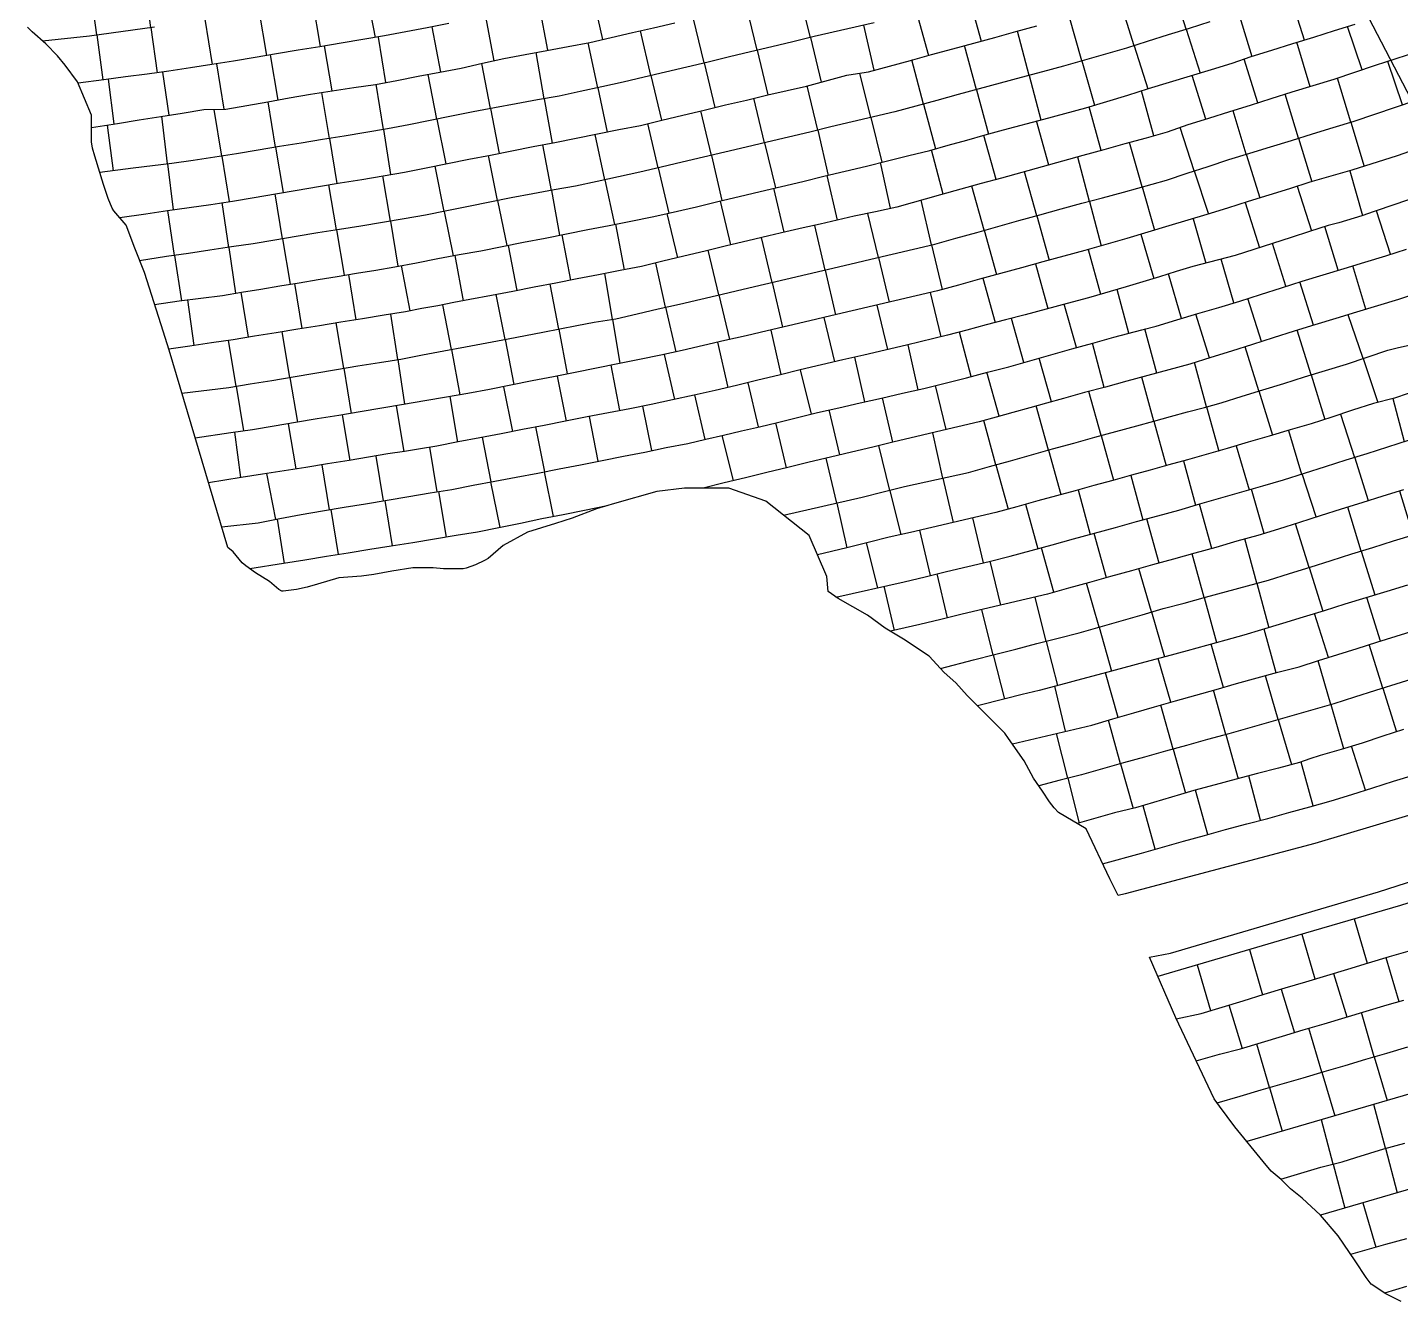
# Model space of a CAD drawing. Extents: x 720124 to 720679, y 1579628 to 1580856.
# Drawn here: x 720251.9 to 720377.6, y 1579973.5 to 1580090.2 of the extents above; entities that cross this region are included whole.
import ezdxf

# ---------------------------------------------------------------- set-up
doc = ezdxf.new("R2010")
doc.units = 0
doc.layers.add('10016_0502_PANTES', color=7, linetype='Continuous')
doc.layers.add('AGROCAD PLL', color=7, linetype='Continuous')
doc.layers.add('GT01-0010016-0502', color=30, linetype='Continuous', lineweight=25)

msp = doc.modelspace()

# ---------------------------------------------------------------- linework, layer by layer
at = {"layer": '10016_0502_PANTES'}
for points in [[(720372.71, 1580094.88), (720384.84, 1580071.56)], [(720389.26, 1580021.28), (720369.75, 1580015.45), (720352.38, 1580010.84), (720351.76, 1580010.68), (720350.98, 1580012.21), (720348.81, 1580016.79), (720346.3, 1580018.3), (720345.89, 1580018.7), (720345.45, 1580019.25), (720344.82, 1580020.24), (720344, 1580021.42), (720343.14, 1580023.03), (720341.71, 1580025.06), (720341.36, 1580025.56), (720338.88, 1580028.04), (720337.93, 1580028.99), (720336.88, 1580030.16), (720335.81, 1580031.12), (720334.45, 1580032.61), (720332.11, 1580034.17), (720330.43, 1580035.16), (720328.79, 1580036.37), (720326.11, 1580037.87), (720325.2, 1580038.52), (720325.08, 1580039.89), (720323.47, 1580043.65), (720319.49, 1580046.79), (720316.1, 1580048), (720314, 1580048), (720312.04, 1580048), (720309.53, 1580047.69), (720305.64, 1580046.59), (720304, 1580046.09), (720301.77, 1580045.24), (720300.24, 1580044.76), (720297.67, 1580043.95), (720295.46, 1580042.74), (720294.06, 1580041.56), (720293.74, 1580041.38), (720292.91, 1580040.97), (720292.05, 1580040.66), (720291.78, 1580040.59), (720289.99, 1580040.59), (720289.04, 1580040.7), (720287.19, 1580040.7), (720285.26, 1580040.4), (720283.6, 1580040.09), (720282.47, 1580039.93), (720280.41, 1580039.79), (720278.46, 1580039.19), (720277.5, 1580038.93), (720276.54, 1580038.71), (720275.31, 1580038.55), (720275.2, 1580038.55), (720274.92, 1580038.7), (720274.07, 1580039.45), (720272.76, 1580040.23), (720271.89, 1580040.87), (720271.54, 1580041.14), (720270.72, 1580042.15), (720270.25, 1580042.56), (720264.86, 1580060.62), (720264.13, 1580062.94), (720262.61, 1580067.73), (720261.72, 1580069.96), (720260.94, 1580072.09), (720259.81, 1580073.38), (720259.66, 1580073.63), (720259.29, 1580074.51), (720258.86, 1580075.79), (720258.06, 1580078.39), (720257.86, 1580079.13), (720257.77, 1580079.71), (720257.77, 1580080.21), (720257.77, 1580082.15), (720256.49, 1580085.22), (720255.35, 1580086.74), (720254.66, 1580087.6), (720253.57, 1580088.69), (720252.34, 1580089.79), (720252.01, 1580090.08), (720251.9, 1580090.22)], [(720377.65, 1579973.49), (720376.25, 1579974.19), (720374.91, 1579975.09), (720374.45, 1579975.71), (720373.44, 1579977.22), (720371.88, 1579979.51), (720370.27, 1579981.41), (720368.59, 1579982.95), (720367.53, 1579983.82), (720366.68, 1579984.67), (720365.75, 1579985.43), (720365.01, 1579986.33), (720362.42, 1579989.5), (720361.04, 1579991.38), (720360.53, 1579992.07), (720357.02, 1579999.48), (720354.63, 1580005.03), (720356.55, 1580005.41), (720375.59, 1580011.01), (720392.76, 1580016.54)]]:
    msp.add_lwpolyline(points, dxfattribs=at)
at = {"layer": 'AGROCAD PLL', "color": 3, "true_color": 0x00ff00}
for points in [[(720263.2, 1580090.18), (720262.62, 1580094.38)], [(720357.98, 1580090.02), (720356.72, 1580094.03)], [(720357.98, 1580090.02), (720356.72, 1580094.03)], [(720282.94, 1580093.39), (720283.74, 1580089.27)], [(720282.94, 1580093.39), (720283.74, 1580089.27)], [(720303.62, 1580093.18), (720304.54, 1580089.08)], [(720323.57, 1580089.27), (720322.59, 1580093.31)], [(720323.57, 1580089.27), (720322.59, 1580093.31)], [(720338.09, 1580093.02), (720339.22, 1580088.94)], [(720367.53, 1580093.01), (720368.78, 1580089.04)], [(720273.07, 1580091.77), (720273.78, 1580087.62)], [(720273.07, 1580091.77), (720273.78, 1580087.62)], [(720278, 1580092.58), (720278.68, 1580088.43)], [(720278, 1580092.58), (720278.68, 1580088.43)], [(720318.71, 1580088.09), (720317.73, 1580092.13)], [(720318.71, 1580088.09), (720317.73, 1580092.13)], [(720333.27, 1580091.68), (720334.4, 1580087.63)], [(720362.76, 1580091.51), (720363.98, 1580087.54)], [(720268.14, 1580090.93), (720268.82, 1580086.78)], [(720268.14, 1580090.93), (720268.82, 1580086.78)], [(720288.91, 1580090.24), (720289.72, 1580086.09)], [(720313.84, 1580086.93), (720312.86, 1580090.99)], [(720313.84, 1580086.93), (720312.86, 1580090.99)], [(720328.44, 1580090.39), (720329.39, 1580086.26)], [(720348.41, 1580087.12), (720347.25, 1580091.21)], [(720348.41, 1580087.12), (720347.25, 1580091.21)], [(720374.09, 1580086.29), (720372.75, 1580090.28)], [(720258.24, 1580089.5), (720258.81, 1580085.39)], [(720258.24, 1580089.5), (720258.81, 1580085.39)], [(720263.2, 1580090.18), (720263.77, 1580086.03)], [(720263.2, 1580090.18), (720263.77, 1580086.03)], [(720284, 1580089.31), (720284.69, 1580085.15)], [(720308.98, 1580085.78), (720308.01, 1580089.88)], [(720308.98, 1580085.78), (720308.01, 1580089.88)], [(720323.57, 1580089.27), (720324.56, 1580085.18)], [(720343.59, 1580085.79), (720342.52, 1580089.84)], [(720343.59, 1580085.79), (720342.52, 1580089.84)], [(720357.98, 1580090.02), (720359.25, 1580086.01)], [(720279.07, 1580088.49), (720279.75, 1580084.38)], [(720304.11, 1580084.67), (720303.23, 1580088.78)], [(720304.11, 1580084.67), (720303.23, 1580088.78)], [(720318.71, 1580088.09), (720319.69, 1580084.02)], [(720318.71, 1580088.09), (720319.69, 1580084.02)], [(720338.77, 1580084.48), (720337.67, 1580088.52)], [(720338.77, 1580084.48), (720337.67, 1580088.52)], [(720353.22, 1580088.51), (720354.47, 1580084.56)], [(720369.33, 1580084.76), (720368.12, 1580088.83)], [(720269.2, 1580086.85), (720269.89, 1580082.7)], [(720274.13, 1580087.67), (720274.82, 1580083.54)], [(720294.29, 1580082.76), (720293.49, 1580086.88)], [(720294.29, 1580082.76), (720293.49, 1580086.88)], [(720313.84, 1580086.93), (720314.83, 1580082.85)], [(720333.94, 1580083.17), (720332.87, 1580087.21)], [(720333.94, 1580083.17), (720332.87, 1580087.21)], [(720348.41, 1580087.12), (720349.57, 1580083.06)], [(720364.55, 1580083.28), (720363.28, 1580087.29)], [(720377.78, 1580083.1), (720376.45, 1580087.07)], [(720289.38, 1580081.79), (720288.59, 1580085.88)], [(720289.38, 1580081.79), (720288.59, 1580085.88)], [(720308.98, 1580085.78), (720309.95, 1580081.68)], [(720308.98, 1580085.78), (720309.95, 1580081.68)], [(720329.1, 1580081.94), (720328.11, 1580086)], [(720329.1, 1580081.94), (720328.11, 1580086)], [(720343.59, 1580085.79), (720344.67, 1580081.73)], [(720359.78, 1580081.78), (720358.51, 1580085.78)], [(720373.05, 1580081.5), (720371.83, 1580085.53)], [(720284.48, 1580080.83), (720283.81, 1580084.98)], [(720284.48, 1580080.83), (720283.81, 1580084.98)], [(720324.24, 1580080.78), (720323.28, 1580084.83)], [(720324.24, 1580080.78), (720323.28, 1580084.83)], [(720338.77, 1580084.48), (720339.88, 1580080.42)], [(720368.26, 1580080.04), (720367.04, 1580084.07)], [(720274.61, 1580079.21), (720273.92, 1580083.37)], [(720274.61, 1580079.21), (720273.92, 1580083.37)], [(720294.29, 1580082.76), (720295.09, 1580078.65)], [(720319.37, 1580079.63), (720318.39, 1580083.7)], [(720319.37, 1580079.63), (720318.39, 1580083.7)], [(720333.94, 1580083.17), (720335.03, 1580079.08)], [(720289.38, 1580081.79), (720290.19, 1580077.68)], [(720314.51, 1580078.47), (720313.55, 1580082.54)], [(720314.51, 1580078.47), (720313.55, 1580082.54)], [(720329.1, 1580081.94), (720330.1, 1580077.84)], [(720345.39, 1580077.58), (720344.27, 1580081.62)], [(720363.48, 1580078.59), (720362.27, 1580082.56)], [(720373.05, 1580081.5), (720374.27, 1580077.46)], [(720373.05, 1580081.5), (720374.27, 1580077.46)], [(720259.77, 1580077.06), (720259.23, 1580081.25)], [(720259.77, 1580077.06), (720259.23, 1580081.25)], [(720284.48, 1580080.83), (720285.14, 1580076.72)], [(720304.76, 1580076.24), (720303.88, 1580080.39)], [(720304.76, 1580076.24), (720303.88, 1580080.39)], [(720309.64, 1580077.32), (720308.68, 1580081.38)], [(720309.64, 1580077.32), (720308.68, 1580081.38)], [(720324.24, 1580080.78), (720325.21, 1580076.64)], [(720340.57, 1580076.25), (720339.45, 1580080.3)], [(720358.72, 1580077.05), (720357.42, 1580081.01)], [(720274.61, 1580079.21), (720275.3, 1580075.06)], [(720279.55, 1580080.02), (720280.23, 1580075.9)], [(720335.74, 1580074.93), (720334.65, 1580078.97)], [(720353.94, 1580075.58), (720352.79, 1580079.64)], [(720368.26, 1580080.04), (720369.47, 1580076.06)], [(720368.26, 1580080.04), (720369.47, 1580076.06)], [(720264.73, 1580077.68), (720265.24, 1580073.48)], [(720269.68, 1580078.4), (720270.35, 1580074.23)], [(720294.94, 1580074.33), (720294.11, 1580078.46)], [(720294.94, 1580074.33), (720294.11, 1580078.46)], [(720349.12, 1580074.26), (720348.05, 1580078.32)], [(720363.48, 1580078.59), (720364.71, 1580074.57)], [(720363.48, 1580078.59), (720364.71, 1580074.57)], [(720285.12, 1580072.45), (720284.43, 1580076.61)], [(720285.12, 1580072.45), (720284.43, 1580076.61)], [(720290.05, 1580073.32), (720289.21, 1580077.49)], [(720290.05, 1580073.32), (720289.21, 1580077.49)], [(720326.04, 1580072.53), (720325.11, 1580076.62)], [(720344.3, 1580072.94), (720343.18, 1580076.97)], [(720358.72, 1580077.05), (720360.03, 1580073.09)], [(720358.72, 1580077.05), (720360.03, 1580073.09)], [(720280.19, 1580071.64), (720279.5, 1580075.77)], [(720280.19, 1580071.64), (720279.5, 1580075.77)], [(720299.86, 1580075.25), (720300.61, 1580071.15)], [(720304.76, 1580076.24), (720305.63, 1580072.15)], [(720339.48, 1580071.61), (720338.36, 1580075.64)], [(720275.26, 1580070.82), (720274.58, 1580074.94)], [(720275.26, 1580070.82), (720274.58, 1580074.94)], [(720294.94, 1580074.33), (720295.77, 1580070.2)], [(720334.66, 1580070.28), (720333.7, 1580074.36)], [(720349.12, 1580074.26), (720350.2, 1580070.18)], [(720349.12, 1580074.26), (720350.2, 1580070.18)], [(720311.44, 1580069.1), (720310.46, 1580073.14)], [(720329.8, 1580069.12), (720328.84, 1580073.16)], [(720344.3, 1580072.94), (720345.43, 1580068.87)], [(720344.3, 1580072.94), (720345.43, 1580068.87)], [(720358.61, 1580072.67), (720359.79, 1580068.61)], [(720376.68, 1580069.41), (720375.41, 1580073.4)], [(720280.19, 1580071.64), (720280.88, 1580067.49)], [(720285.12, 1580072.45), (720285.81, 1580068.32)], [(720324.93, 1580067.97), (720323.99, 1580072.06)], [(720339.48, 1580071.61), (720340.61, 1580067.55)], [(720339.48, 1580071.61), (720340.61, 1580067.55)], [(720371.89, 1580067.95), (720370.68, 1580071.95)], [(720275.26, 1580070.82), (720275.94, 1580066.67)], [(720296.74, 1580066.09), (720295.94, 1580070.23)], [(720301.65, 1580067.05), (720300.85, 1580071.2)], [(720320.06, 1580066.83), (720319.09, 1580070.95)], [(720334.66, 1580070.28), (720335.63, 1580066.18)], [(720334.66, 1580070.28), (720335.63, 1580066.18)], [(720353.81, 1580071.25), (720355.02, 1580067.19)], [(720265.37, 1580069.31), (720265.99, 1580065.16)], [(720270.32, 1580070.04), (720270.94, 1580065.85)], [(720291.83, 1580065.15), (720291.04, 1580069.31)], [(720315.19, 1580065.69), (720314.23, 1580069.78)], [(720329.8, 1580069.12), (720330.77, 1580065.01)], [(720329.8, 1580069.12), (720330.77, 1580065.01)], [(720362.35, 1580064.96), (720361.17, 1580068.96)], [(720286.92, 1580064.22), (720286.14, 1580068.38)], [(720310.32, 1580064.56), (720309.41, 1580068.61)], [(720324.93, 1580067.97), (720325.88, 1580063.87)], [(720324.93, 1580067.97), (720325.88, 1580063.87)], [(720357.56, 1580063.53), (720356.35, 1580067.61)], [(720374.43, 1580064.37), (720373.24, 1580068.36)], [(720277.05, 1580062.61), (720276.37, 1580066.74)], [(720281.99, 1580063.41), (720281.32, 1580067.57)], [(720300.53, 1580062.56), (720299.74, 1580066.68)], [(720320.06, 1580066.83), (720321.03, 1580062.73)], [(720320.06, 1580066.83), (720321.03, 1580062.73)], [(720339.37, 1580067.21), (720340.48, 1580063.15)], [(720267.17, 1580061.07), (720266.57, 1580065.24)], [(720272.12, 1580061.81), (720271.46, 1580065.93)], [(720295.62, 1580061.62), (720294.82, 1580065.73)], [(720315.19, 1580065.69), (720316.16, 1580061.6)], [(720315.19, 1580065.69), (720316.16, 1580061.6)], [(720334.54, 1580065.9), (720335.5, 1580061.85)], [(720285.79, 1580059.76), (720285.15, 1580063.93)], [(720290.71, 1580060.69), (720289.93, 1580064.79)], [(720310.32, 1580064.56), (720311.24, 1580060.47)], [(720310.32, 1580064.56), (720311.24, 1580060.47)], [(720329.67, 1580064.76), (720330.62, 1580060.68)], [(720360.11, 1580059.92), (720358.85, 1580063.92)], [(720374.17, 1580059.87), (720372.82, 1580063.88)], [(720280.86, 1580058.97), (720280.17, 1580063.12)], [(720300.53, 1580062.56), (720301.32, 1580058.45)], [(720300.53, 1580062.56), (720301.32, 1580058.45)], [(720324.81, 1580063.62), (720325.77, 1580059.55)], [(720343.11, 1580059.5), (720341.99, 1580063.54)], [(720355.3, 1580058.53), (720354.2, 1580062.58)], [(720275.92, 1580058.14), (720275.23, 1580062.32)], [(720295.62, 1580061.62), (720296.43, 1580057.47)], [(720295.62, 1580061.62), (720296.43, 1580057.47)], [(720319.94, 1580062.47), (720320.88, 1580058.39)], [(720338.28, 1580058.22), (720337.22, 1580062.29)], [(720290.71, 1580060.69), (720291.49, 1580056.55)], [(720290.71, 1580060.69), (720291.49, 1580056.55)], [(720310.19, 1580060.23), (720311.14, 1580056.12)], [(720333.43, 1580057.01), (720332.51, 1580061.12)], [(720350.48, 1580057.22), (720349.4, 1580061.27)], [(720364.63, 1580056.89), (720363.37, 1580060.94)], [(720280.86, 1580058.97), (720281.54, 1580054.84)], [(720280.86, 1580058.97), (720281.54, 1580054.84)], [(720305.29, 1580059.24), (720306.1, 1580055.09)], [(720323.68, 1580054.78), (720322.68, 1580058.83)], [(720328.55, 1580055.9), (720327.64, 1580059.98)], [(720359.84, 1580055.45), (720358.73, 1580059.49)], [(720275.92, 1580058.14), (720276.61, 1580054.02)], [(720275.92, 1580058.14), (720276.61, 1580054.02)], [(720300.39, 1580058.26), (720301.22, 1580054.14)], [(720318.82, 1580053.6), (720317.88, 1580057.65)], [(720340.84, 1580054.57), (720339.73, 1580058.6)], [(720355.01, 1580054.14), (720353.92, 1580058.16)], [(720290.57, 1580056.39), (720291.28, 1580052.21)], [(720295.49, 1580057.28), (720296.31, 1580053.18)], [(720313.95, 1580052.46), (720312.99, 1580056.54)], [(720335.99, 1580053.35), (720335.03, 1580057.4)], [(720350.19, 1580052.81), (720349.07, 1580056.84)], [(720364.63, 1580056.89), (720365.88, 1580052.84)], [(720364.63, 1580056.89), (720365.88, 1580052.84)], [(720285.64, 1580055.53), (720286.36, 1580051.35)], [(720309.06, 1580051.43), (720308.24, 1580055.5)], [(720326.26, 1580051.04), (720325.29, 1580055.16)], [(720331.12, 1580052.19), (720330.16, 1580056.26)], [(720345.38, 1580051.47), (720344.25, 1580055.52)], [(720359.84, 1580055.45), (720360.95, 1580051.39)], [(720359.84, 1580055.45), (720360.95, 1580051.39)], [(720275.78, 1580053.89), (720276.47, 1580049.75)], [(720280.71, 1580054.7), (720281.41, 1580050.52)], [(720304.16, 1580050.46), (720303.36, 1580054.55)], [(720321.4, 1580049.86), (720320.4, 1580053.97)], [(720340.56, 1580050.14), (720339.45, 1580054.18)], [(720355.01, 1580054.14), (720356.13, 1580050.05)], [(720355.01, 1580054.14), (720356.13, 1580050.05)], [(720270.84, 1580053.12), (720271.41, 1580048.96)], [(720294.34, 1580048.56), (720293.57, 1580052.66)], [(720299.25, 1580049.49), (720298.45, 1580053.6)], [(720335.71, 1580048.91), (720334.78, 1580053.06)], [(720350.19, 1580052.81), (720351.33, 1580048.73)], [(720350.19, 1580052.81), (720351.33, 1580048.73)], [(720367.33, 1580053.27), (720368.52, 1580049.27)], [(720330.84, 1580047.79), (720329.83, 1580051.89)], [(720345.38, 1580051.47), (720346.51, 1580047.41)], [(720345.38, 1580051.47), (720346.51, 1580047.41)], [(720362.54, 1580051.86), (720363.73, 1580047.85)], [(720279.56, 1580046.02), (720278.87, 1580050.13)], [(720325.98, 1580046.63), (720325.03, 1580050.75)], [(720340.56, 1580050.14), (720341.67, 1580046.07)], [(720340.56, 1580050.14), (720341.67, 1580046.07)], [(720357.73, 1580050.49), (720358.83, 1580046.43)], [(720374.66, 1580046.84), (720373.43, 1580050.83)], [(720300.07, 1580045.39), (720299.24, 1580049.49)], [(720335.71, 1580048.91), (720336.63, 1580044.84)], [(720335.71, 1580048.91), (720336.63, 1580044.84)], [(720335.71, 1580048.91), (720336.63, 1580044.84)], [(720335.71, 1580048.91), (720336.63, 1580044.84)], [(720352.91, 1580049.16), (720354.02, 1580045.08)], [(720369.89, 1580045.35), (720368.6, 1580049.3)], [(720290.25, 1580043.5), (720289.56, 1580047.68)], [(720330.84, 1580047.79), (720331.84, 1580043.73)], [(720330.84, 1580047.79), (720331.84, 1580043.73)], [(720348.09, 1580047.84), (720349.2, 1580043.76)], [(720365.12, 1580043.84), (720363.96, 1580047.91)], [(720378.77, 1580043.72), (720377.53, 1580047.73)], [(720285.32, 1580042.7), (720284.65, 1580046.87)], [(720325.98, 1580046.63), (720326.91, 1580042.52)], [(720325.98, 1580046.63), (720326.91, 1580042.52)], [(720325.98, 1580046.63), (720326.91, 1580042.52)], [(720325.98, 1580046.63), (720326.91, 1580042.52)], [(720343.26, 1580046.51), (720344.4, 1580042.44)], [(720360.31, 1580042.46), (720359.18, 1580046.53)], [(720374, 1580042.23), (720372.76, 1580046.25)], [(720280.38, 1580041.9), (720279.71, 1580046.05)], [(720338.42, 1580045.27), (720339.39, 1580041.15)], [(720355.49, 1580041.13), (720354.37, 1580045.18)], [(720350.68, 1580039.79), (720349.55, 1580043.85)], [(720369.23, 1580040.73), (720367.99, 1580044.73)], [(720328.69, 1580042.97), (720329.71, 1580038.86)], [(720345.86, 1580038.46), (720344.72, 1580042.53)], [(720364.45, 1580039.28), (720363.36, 1580043.34)], [(720374, 1580042.23), (720375.25, 1580038.21)], [(720374, 1580042.23), (720375.25, 1580038.21)], [(720369.23, 1580040.73), (720370.48, 1580036.73)], [(720369.23, 1580040.73), (720370.48, 1580036.73)], [(720350, 1580035.26), (720348.85, 1580039.28)], [(720364.45, 1580039.28), (720365.54, 1580035.21)], [(720364.45, 1580039.28), (720365.54, 1580035.21)], [(720345.17, 1580033.96), (720344.14, 1580038.02)], [(720375.76, 1580033.98), (720374.51, 1580037.98)], [(720370.99, 1580032.48), (720369.72, 1580036.5)], [(720350, 1580035.26), (720351.15, 1580031.24)], [(720350, 1580035.26), (720351.15, 1580031.24)], [(720345.17, 1580033.96), (720346.2, 1580029.92)], [(720345.17, 1580033.96), (720346.2, 1580029.92)], [(720375.99, 1580029.66), (720374.74, 1580033.66)], [(720375.99, 1580029.66), (720374.74, 1580033.66)], [(720340.32, 1580032.72), (720341.35, 1580028.68)], [(720340.32, 1580032.72), (720341.35, 1580028.68)], [(720356.56, 1580028.39), (720355.4, 1580032.38)], [(720371.22, 1580028.17), (720370.07, 1580032.19)], [(720371.22, 1580028.17), (720370.07, 1580032.19)], [(720366.41, 1580026.79), (720365.24, 1580030.81)], [(720366.41, 1580026.79), (720365.24, 1580030.81)], [(720346.93, 1580025.72), (720345.95, 1580029.85)], [(720361.6, 1580025.43), (720360.47, 1580029.49)], [(720361.6, 1580025.43), (720360.47, 1580029.49)], [(720375.99, 1580029.66), (720377.24, 1580025.68)], [(720356.79, 1580024.08), (720355.66, 1580028.13)], [(720356.79, 1580024.08), (720355.66, 1580028.13)], [(720371.22, 1580028.17), (720372.37, 1580024.14)], [(720347.14, 1580021.44), (720346.11, 1580025.52)], [(720347.14, 1580021.44), (720346.11, 1580025.52)], [(720361.6, 1580025.43), (720362.73, 1580021.38)], [(720356.79, 1580024.08), (720357.9, 1580020.07)], [(720374.4, 1580020.33), (720373.12, 1580024.35)], [(720369.61, 1580018.89), (720368.49, 1580022.91)], [(720347.14, 1580021.44), (720348.19, 1580017.32)], [(720364.79, 1580017.57), (720363.7, 1580021.64)], [(720359.96, 1580016.27), (720358.83, 1580020.34)], [(720373.36, 1580008.54), (720374.55, 1580004.49)], [(720376.25, 1580004.99), (720377.43, 1580000.97)], [(720371.46, 1580003.55), (720372.67, 1579999.56)], [(720366.68, 1580002.11), (720367.89, 1579998.12)], [(720361.89, 1580000.66), (720363.1, 1579996.68)], [(720375.2, 1579995.91), (720374.02, 1579999.96)], [(720370.4, 1579994.5), (720369.21, 1579998.52)], [(720365.61, 1579993.09), (720364.44, 1579997.08)], [(720375.2, 1579995.91), (720376.37, 1579991.91)], [(720375.2, 1579995.91), (720376.37, 1579991.91)], [(720370.4, 1579994.5), (720371.59, 1579990.51)], [(720370.4, 1579994.5), (720371.59, 1579990.51)], [(720365.61, 1579993.09), (720366.77, 1579989.1)], [(720365.61, 1579993.09), (720366.77, 1579989.1)], [(720376.22, 1579987.53), (720375.17, 1579991.55)], [(720371.44, 1579986.09), (720370.36, 1579990.15)], [(720376.22, 1579987.53), (720377.29, 1579983.45)], [(720376.22, 1579987.53), (720377.29, 1579983.45)], [(720371.44, 1579986.09), (720372.51, 1579982.06)], [(720371.44, 1579986.09), (720372.51, 1579982.06)], [(720374.15, 1579982.53), (720375.33, 1579978.47)]]:
    msp.add_lwpolyline(points, dxfattribs=at)
at = {"layer": 'AGROCAD PLL', "color": 1, "true_color": 0xff0000}
for points in [[(720258.24, 1580089.5), (720257.66, 1580093.74)], [(720353.22, 1580088.51), (720351.92, 1580092.59)], [(720353.22, 1580088.51), (720351.92, 1580092.59)], [(720299.21, 1580083.66), (720298.46, 1580087.89)], [(720299.21, 1580083.66), (720298.46, 1580087.89)], [(720279.55, 1580080.02), (720278.84, 1580084.24)], [(720279.55, 1580080.02), (720278.84, 1580084.24)], [(720355.02, 1580080.26), (720353.88, 1580084.37)], [(720269.68, 1580078.4), (720268.99, 1580082.68)], [(720269.68, 1580078.4), (720268.99, 1580082.68)], [(720264.73, 1580077.68), (720264.2, 1580082.05)], [(720264.73, 1580077.68), (720264.2, 1580082.05)], [(720299.86, 1580075.25), (720299.09, 1580079.44)], [(720299.86, 1580075.25), (720299.09, 1580079.44)], [(720319.37, 1580079.63), (720320.37, 1580075.49)], [(720314.51, 1580078.47), (720315.48, 1580074.33)], [(720330.92, 1580073.62), (720330, 1580077.81)], [(720309.64, 1580077.32), (720310.62, 1580073.18)], [(720372.95, 1580077.05), (720374.12, 1580072.96)], [(720368.15, 1580075.65), (720369.44, 1580071.55)], [(720363.38, 1580074.15), (720364.68, 1580070.01)], [(720306.56, 1580068), (720305.75, 1580072.17)], [(720349.01, 1580069.86), (720350.13, 1580065.75)], [(720305.45, 1580063.46), (720304.75, 1580067.65)], [(720344.19, 1580068.53), (720345.31, 1580064.43)], [(720270.99, 1580057.32), (720270.3, 1580061.52)], [(720315.07, 1580061.35), (720316.02, 1580057.21)], [(720369.41, 1580058.36), (720368.14, 1580062.45)], [(720374.17, 1580059.87), (720375.53, 1580055.84)], [(720374.17, 1580059.87), (720375.53, 1580055.84)], [(720369.41, 1580058.36), (720370.66, 1580054.29)], [(720369.41, 1580058.36), (720370.66, 1580054.29)], [(720316.54, 1580048.68), (720315.51, 1580052.82)], [(720274.64, 1580045.13), (720273.82, 1580049.33)], [(720295.17, 1580044.39), (720294.33, 1580048.56)], [(720333.55, 1580044.13), (720334.53, 1580039.98)], [(720359.62, 1580037.97), (720360.75, 1580033.84)], [(720359.62, 1580037.97), (720360.75, 1580033.84)], [(720340.32, 1580032.72), (720339.27, 1580036.86)], [(720354.8, 1580036.65), (720355.99, 1580032.54)], [(720354.8, 1580036.65), (720355.99, 1580032.54)], [(720351.76, 1580027), (720350.58, 1580031.08)], [(720366.41, 1580026.79), (720367.61, 1580022.68)], [(720351.97, 1580022.75), (720353.11, 1580018.64)], [(720368.56, 1580007.13), (720369.76, 1580003.04)], [(720363.76, 1580005.73), (720364.97, 1580001.59)], [(720358.97, 1580004.32), (720360.19, 1580000.14)]]:
    msp.add_lwpolyline(points, dxfattribs=at)
at = {"layer": 'AGROCAD PLL', "color": 5, "true_color": 0x0000ff}
for points in [[(720298.73, 1580092.14), (720299.5, 1580088.09)], [(720293.82, 1580091.19), (720294.59, 1580087.13)], [(720259.3, 1580085.45), (720259.82, 1580081.35)], [(720264.26, 1580086.1), (720264.84, 1580082.15)], [(720304.11, 1580084.67), (720304.97, 1580080.61)], [(720299.21, 1580083.66), (720299.93, 1580079.6)], [(720350.2, 1580078.92), (720349.09, 1580082.91)], [(720321.16, 1580071.43), (720320.24, 1580075.46)], [(720353.94, 1580075.58), (720355.07, 1580071.62)], [(720353.94, 1580075.58), (720355.07, 1580071.62)], [(720270.32, 1580070.04), (720269.71, 1580074.14)], [(720270.32, 1580070.04), (720269.71, 1580074.14)], [(720316.3, 1580070.27), (720315.33, 1580074.29)], [(720265.37, 1580069.31), (720264.76, 1580073.41)], [(720265.37, 1580069.31), (720264.76, 1580073.41)], [(720290.05, 1580073.32), (720290.86, 1580069.27)], [(720367.11, 1580066.48), (720365.87, 1580070.4)], [(720367.11, 1580066.48), (720365.87, 1580070.4)], [(720369.64, 1580062.93), (720368.39, 1580066.88)], [(720352.74, 1580062.19), (720351.67, 1580066.19)], [(720364.88, 1580061.42), (720363.63, 1580065.36)], [(720347.92, 1580060.86), (720346.82, 1580064.84)], [(720305.45, 1580063.46), (720306.12, 1580059.4)], [(720305.45, 1580063.46), (720306.12, 1580059.4)], [(720285.79, 1580059.76), (720286.43, 1580055.67)], [(720285.79, 1580059.76), (720286.43, 1580055.67)], [(720345.65, 1580055.91), (720344.53, 1580059.9)], [(720270.99, 1580057.32), (720271.67, 1580053.23)], [(720270.99, 1580057.32), (720271.67, 1580053.23)], [(720376.89, 1580056.19), (720377.92, 1580052.26)], [(720372.11, 1580054.76), (720373.39, 1580050.81)], [(720289.42, 1580047.66), (720288.74, 1580051.74)], [(720284.49, 1580046.84), (720283.81, 1580050.93)], [(720275.44, 1580041.1), (720274.79, 1580045.16)], [(720341, 1580037.27), (720340.04, 1580041.3)], [(720359.62, 1580037.97), (720358.53, 1580041.97)], [(720336.14, 1580036.12), (720335.17, 1580040.13)], [(720354.8, 1580036.65), (720353.65, 1580040.62)], [(720331.27, 1580034.96), (720330.32, 1580039)], [(720366.2, 1580031.08), (720365.1, 1580035.07)], [(720361.38, 1580029.74), (720360.26, 1580033.7)], [(720351.97, 1580022.75), (720350.86, 1580026.73)], [(720351.97, 1580022.75), (720350.86, 1580026.73)], [(720355.14, 1580014.92), (720354.03, 1580018.91)]]:
    msp.add_lwpolyline(points, dxfattribs=at)
at = {"layer": 'GT01-0010016-0502'}
for points in [[(720562.96, 1580094.48), (720554.57, 1580088.86), (720546, 1580083.5), (720537.44, 1580078.15), (720528.7, 1580073.08), (720519.96, 1580068.01), (720511.07, 1580063.22), (720502.17, 1580058.43), (720493.13, 1580053.93), (720484.09, 1580049.43), (720474.9, 1580045.22), (720465.72, 1580041.02), (720454.83, 1580036.74), (720443.95, 1580032.47), (720432.98, 1580028.44), (720422, 1580024.41), (720410.94, 1580020.62), (720399.88, 1580016.84), (720388.73, 1580013.31), (720377.59, 1580009.77), (720366.49, 1580006.52), (720355.39, 1580003.27)], [(720253.27, 1580088.96), (720257.59, 1580089.41), (720259.57, 1580089.68), (720261.56, 1580089.96), (720263.54, 1580090.23)], [(720290.46, 1580090.54), (720288.5, 1580090.16), (720286.53, 1580089.79), (720284.57, 1580089.41), (720282.6, 1580089.08), (720280.63, 1580088.75), (720278.65, 1580088.42), (720276.68, 1580088.1), (720274.71, 1580087.77), (720272.74, 1580087.44), (720270.77, 1580087.1), (720268.79, 1580086.78), (720266.81, 1580086.48), (720264.84, 1580086.19), (720262.85, 1580085.9), (720260.87, 1580085.65), (720258.89, 1580085.4), (720256.55, 1580085.09)], [(720257.77, 1580081.01), (720260.15, 1580081.4), (720262.13, 1580081.72), (720264.1, 1580082.03), (720266.07, 1580082.35), (720268.04, 1580082.67), (720270.05, 1580082.7), (720273.89, 1580083.36), (720275.85, 1580083.73), (720277.82, 1580084.09), (720279.79, 1580084.38), (720281.77, 1580084.68), (720283.75, 1580084.97), (720285.72, 1580085.34), (720287.68, 1580085.72), (720289.65, 1580086.08), (720291.61, 1580086.45), (720293.56, 1580086.9), (720295.51, 1580087.34), (720297.47, 1580087.7), (720299.44, 1580088.08), (720301.41, 1580088.44), (720303.38, 1580088.81), (720305.33, 1580089.26), (720307.28, 1580089.71), (720309.21, 1580090.15), (720311.16, 1580090.6)], [(720329.42, 1580090.62), (720323.93, 1580089.35), (720321.98, 1580088.88), (720320.04, 1580088.41), (720318.09, 1580087.94), (720316.16, 1580087.48), (720314.21, 1580087.02), (720312.26, 1580086.55), (720310.32, 1580086.09), (720308.37, 1580085.63), (720306.42, 1580085.17), (720304.47, 1580084.75), (720302.51, 1580084.33), (720300.56, 1580083.9), (720298.59, 1580083.55), (720296.63, 1580083.19), (720294.66, 1580082.83), (720292.69, 1580082.45), (720290.73, 1580082.06), (720288.77, 1580081.67), (720286.81, 1580081.28), (720284.85, 1580080.89), (720282.88, 1580080.57), (720280.9, 1580080.24), (720278.92, 1580079.92), (720276.95, 1580079.59), (720274.98, 1580079.27), (720273.01, 1580078.95), (720271.03, 1580078.62), (720269.06, 1580078.3), (720267.08, 1580078.01), (720265.11, 1580077.73), (720263.34, 1580077.51), (720261.57, 1580077.3), (720258.52, 1580076.9)], [(720260.35, 1580072.77), (720262.74, 1580073.12), (720264.72, 1580073.41), (720266.71, 1580073.7), (720268.68, 1580073.98), (720270.66, 1580074.28), (720272.64, 1580074.6), (720274.61, 1580074.94), (720276.58, 1580075.27), (720278.55, 1580075.61), (720280.52, 1580075.95), (720282.5, 1580076.27), (720284.47, 1580076.61), (720286.43, 1580076.94), (720288.4, 1580077.33), (720290.36, 1580077.72), (720292.32, 1580078.11), (720294.28, 1580078.49), (720296.24, 1580078.87), (720298.2, 1580079.27), (720300.17, 1580079.65), (720302.13, 1580080.04), (720304.09, 1580080.44), (720306.05, 1580080.83), (720308.01, 1580081.22), (720309.96, 1580081.68), (720311.91, 1580082.15), (720313.85, 1580082.61), (720315.8, 1580083.09), (720317.73, 1580083.54), (720319.68, 1580084.02), (720321.45, 1580084.41), (720323.22, 1580084.81), (720326.9, 1580085.82), (720327.89, 1580085.97), (720328.88, 1580086.12), (720330.81, 1580086.65), (720332.74, 1580087.17), (720334.66, 1580087.7), (720336.6, 1580088.23), (720338.53, 1580088.75), (720340.46, 1580089.28), (720342.38, 1580089.8), (720344.31, 1580090.33)], [(720360.14, 1580090.69), (720358.24, 1580090.1), (720356.32, 1580089.5), (720354.41, 1580088.89), (720352.51, 1580088.29), (720350.58, 1580087.74), (720348.67, 1580087.19), (720346.74, 1580086.64), (720344.81, 1580086.12), (720342.87, 1580085.6), (720340.95, 1580085.08), (720339.02, 1580084.55), (720337.09, 1580084.03), (720335.16, 1580083.5), (720333.23, 1580082.98), (720331.3, 1580082.46), (720329.35, 1580082), (720327.41, 1580081.53), (720325.46, 1580081.07), (720323.51, 1580080.61), (720321.57, 1580080.15), (720319.62, 1580079.69), (720317.68, 1580079.22), (720315.74, 1580078.76), (720313.79, 1580078.3), (720311.84, 1580077.84), (720309.9, 1580077.38), (720307.95, 1580076.92), (720306, 1580076.5), (720304.04, 1580076.09), (720302.08, 1580075.66), (720300.12, 1580075.3), (720298.15, 1580074.94), (720296.18, 1580074.58), (720294.22, 1580074.19), (720292.26, 1580073.78), (720290.3, 1580073.38), (720288.34, 1580072.98), (720286.37, 1580072.66), (720284.4, 1580072.33), (720282.43, 1580072), (720280.45, 1580071.69), (720278.48, 1580071.36), (720276.51, 1580071.03), (720274.53, 1580070.7), (720272.55, 1580070.38), (720270.58, 1580070.08), (720268.6, 1580069.79), (720266.63, 1580069.49), (720264.64, 1580069.2), (720262.17, 1580068.82)], [(720263.54, 1580064.82), (720265.78, 1580065.14), (720267.76, 1580065.39), (720269.75, 1580065.65), (720271.5, 1580065.94), (720273.25, 1580066.23), (720275.01, 1580066.52), (720276.76, 1580066.81), (720278.51, 1580067.1), (720280.26, 1580067.39), (720282.02, 1580067.68), (720283.78, 1580067.97), (720285.52, 1580068.27), (720287.5, 1580068.64), (720289.46, 1580069.01), (720291.43, 1580069.38), (720293.39, 1580069.74), (720295.35, 1580070.11), (720297.32, 1580070.51), (720299.28, 1580070.89), (720301.24, 1580071.28), (720303.2, 1580071.68), (720305.16, 1580072.06), (720307.13, 1580072.45), (720309.09, 1580072.83), (720310.07, 1580073.05), (720313.15, 1580073.77), (720315.09, 1580074.24), (720317.04, 1580074.7), (720318.97, 1580075.16), (720320.92, 1580075.63), (720322.87, 1580076.09), (720324.81, 1580076.55), (720326.76, 1580077.02), (720328.7, 1580077.49), (720330.64, 1580077.97), (720332.59, 1580078.45), (720334.52, 1580078.93), (720336.2, 1580079.4), (720337.89, 1580079.87), (720339.57, 1580080.34), (720341.26, 1580080.8), (720344.94, 1580081.8), (720346.87, 1580082.31), (720348.8, 1580082.82), (720350.72, 1580083.4), (720352.63, 1580083.98), (720354.54, 1580084.58), (720356.45, 1580085.16), (720358.37, 1580085.74), (720360.29, 1580086.32), (720362.19, 1580086.9), (720363.92, 1580087.53), (720365.83, 1580088.12), (720367.73, 1580088.71), (720369.65, 1580089.31), (720371.55, 1580089.91), (720373.46, 1580090.5)], [(720379.07, 1580087.91), (720377.17, 1580087.3), (720375.27, 1580086.69), (720373.38, 1580086.05), (720371.49, 1580085.41), (720369.57, 1580084.83), (720367.65, 1580084.26), (720365.74, 1580083.66), (720363.83, 1580083.05), (720361.93, 1580082.45), (720360.02, 1580081.86), (720358.12, 1580081.26), (720357.17, 1580080.93), (720356.23, 1580080.6), (720354.3, 1580080.06), (720352.37, 1580079.52), (720350.44, 1580078.99), (720348.52, 1580078.45), (720346.66, 1580077.93), (720344.8, 1580077.42), (720342.94, 1580076.91), (720341.08, 1580076.39), (720339.21, 1580075.88), (720337.35, 1580075.36), (720335.49, 1580074.86), (720331.48, 1580073.74), (720329.53, 1580073.31), (720327.58, 1580072.89), (720326.02, 1580072.53), (720324.46, 1580072.17), (720322.9, 1580071.82), (720321.34, 1580071.47), (720319.78, 1580071.11), (720317.84, 1580070.64), (720315.89, 1580070.17), (720313.95, 1580069.71), (720312, 1580069.24), (720310.06, 1580068.77), (720308.11, 1580068.3), (720306.15, 1580067.92), (720304.19, 1580067.54), (720302.23, 1580067.16), (720300.26, 1580066.78), (720298.3, 1580066.4), (720296.34, 1580066.01), (720294.37, 1580065.64), (720292.4, 1580065.26), (720290.94, 1580064.98), (720289.46, 1580064.7), (720287.99, 1580064.43), (720286.51, 1580064.15), (720284.54, 1580063.83), (720282.56, 1580063.5), (720280.59, 1580063.19), (720278.62, 1580062.87), (720276.64, 1580062.54), (720274.67, 1580062.23), (720272.69, 1580061.9), (720270.72, 1580061.58), (720268.74, 1580061.29), (720266.76, 1580061.01), (720264.84, 1580060.71)], [(720266.03, 1580056.69), (720270.32, 1580057.21), (720272.29, 1580057.54), (720274.26, 1580057.86), (720276.23, 1580058.19), (720278.21, 1580058.52), (720280.18, 1580058.86), (720282.15, 1580059.18), (720284.12, 1580059.5), (720286.09, 1580059.8), (720288.07, 1580060.19), (720290.03, 1580060.56), (720291.99, 1580060.93), (720293.96, 1580061.3), (720295.92, 1580061.68), (720297.49, 1580061.97), (720299.07, 1580062.28), (720300.64, 1580062.58), (720302.2, 1580062.88), (720303.78, 1580063.18), (720305.75, 1580063.51), (720307.7, 1580063.96), (720309.65, 1580064.41), (720311.6, 1580064.84), (720313.55, 1580065.3), (720315.49, 1580065.76), (720317.43, 1580066.21), (720319.38, 1580066.67), (720321.33, 1580067.13), (720323.28, 1580067.59), (720325.23, 1580068.04), (720327.17, 1580068.5), (720329.12, 1580068.96), (720331.07, 1580069.42), (720333.01, 1580069.89), (720334.96, 1580070.35), (720336.88, 1580070.89), (720338.81, 1580071.42), (720340.74, 1580071.96), (720342.67, 1580072.49), (720344.59, 1580073.02), (720346.52, 1580073.56), (720348.41, 1580074.08), (720350.32, 1580074.58), (720352.23, 1580075.09), (720356.18, 1580076.21), (720358.08, 1580076.84), (720359.98, 1580077.46), (720361.88, 1580078.1), (720363.79, 1580078.68), (720365.7, 1580079.26), (720367.62, 1580079.84), (720369.53, 1580080.43), (720371.44, 1580081.01), (720373.35, 1580081.59), (720375.25, 1580082.24), (720377.14, 1580082.88), (720379.04, 1580083.52)], [(720378.95, 1580079), (720377.29, 1580078.42), (720373.15, 1580077.1), (720371.23, 1580076.56), (720369.3, 1580076.01), (720367.42, 1580075.42), (720365.53, 1580074.82), (720363.64, 1580074.23), (720361.75, 1580073.64), (720359.86, 1580073.04), (720356.38, 1580072.02), (720354.46, 1580071.44), (720352.54, 1580070.87), (720350.63, 1580070.3), (720348.7, 1580069.77), (720346.77, 1580069.24), (720344.84, 1580068.71), (720342.91, 1580068.18), (720340.98, 1580067.65), (720339.05, 1580067.12), (720337.13, 1580066.58), (720335.2, 1580066.06), (720333.25, 1580065.6), (720331.3, 1580065.14), (720329.36, 1580064.69), (720327.41, 1580064.23), (720325.46, 1580063.77), (720323.51, 1580063.31), (720321.58, 1580062.85), (720319.63, 1580062.4), (720317.68, 1580061.95), (720315.73, 1580061.5), (720313.78, 1580061.06), (720311.83, 1580060.61), (720309.88, 1580060.16), (720307.92, 1580059.76), (720305.96, 1580059.37), (720304, 1580058.99), (720302.03, 1580058.59), (720300.07, 1580058.2), (720298.11, 1580057.81), (720296.15, 1580057.41), (720294.19, 1580057.02), (720292.22, 1580056.67), (720290.25, 1580056.33), (720288.29, 1580055.99), (720286.31, 1580055.65), (720284.34, 1580055.31), (720282.37, 1580054.98), (720280.4, 1580054.65), (720278.43, 1580054.33), (720276.45, 1580054), (720274.48, 1580053.67), (720272.5, 1580053.34), (720270.53, 1580053.07), (720267.26, 1580052.57)], [(720378.95, 1580074.61), (720377.07, 1580073.96), (720375.18, 1580073.32), (720374.07, 1580072.94), (720371.95, 1580072.3), (720370.98, 1580072.05), (720369.28, 1580071.49), (720367.58, 1580070.95), (720365.87, 1580070.4), (720364.17, 1580069.84), (720362.45, 1580069.3), (720358.6, 1580068.3), (720357.07, 1580067.83), (720355.54, 1580067.35), (720354.01, 1580066.89), (720352.48, 1580066.42), (720349.02, 1580065.43), (720347.09, 1580064.91), (720345.15, 1580064.39), (720343.23, 1580063.87), (720341.45, 1580063.4), (720339.68, 1580062.94), (720337.91, 1580062.47), (720336.14, 1580062), (720332.38, 1580061.09), (720330.43, 1580060.64), (720328.48, 1580060.18), (720326.55, 1580059.73), (720324.6, 1580059.28), (720322.65, 1580058.82), (720320.71, 1580058.35), (720318.76, 1580057.87), (720316.82, 1580057.39), (720314.87, 1580056.95), (720312.92, 1580056.52), (720310.96, 1580056.08), (720309.01, 1580055.65), (720307.05, 1580055.27), (720305.09, 1580054.89), (720303.13, 1580054.51), (720301.16, 1580054.13), (720299.2, 1580053.74), (720297.23, 1580053.36), (720295.27, 1580052.98), (720293.31, 1580052.61), (720291.34, 1580052.23), (720289.38, 1580051.84), (720287.88, 1580051.6), (720286.4, 1580051.35), (720284.9, 1580051.12), (720281.34, 1580050.51), (720279.36, 1580050.21), (720277.39, 1580049.89), (720275.41, 1580049.58), (720273.43, 1580049.27), (720271.46, 1580048.96), (720268.48, 1580048.49)], [(720269.69, 1580044.44), (720273.02, 1580044.82), (720274.99, 1580045.2), (720276.95, 1580045.59), (720278.92, 1580045.92), (720280.89, 1580046.25), (720282.86, 1580046.57), (720284.84, 1580046.9), (720286.81, 1580047.23), (720288.78, 1580047.56), (720290.75, 1580047.88), (720292.71, 1580048.25), (720294.69, 1580048.63), (720296.65, 1580049), (720298.62, 1580049.37), (720300.58, 1580049.75), (720302.54, 1580050.14), (720304.5, 1580050.53), (720306.46, 1580050.92), (720308.42, 1580051.3), (720310.38, 1580051.7), (720312.35, 1580052.08), (720313.99, 1580052.47), (720315.63, 1580052.85), (720317.28, 1580053.24), (720318.91, 1580053.62), (720320.56, 1580054.01), (720324.22, 1580054.92), (720326.17, 1580055.35), (720328.12, 1580055.8), (720330.07, 1580056.24), (720332.02, 1580056.69), (720333.97, 1580057.13), (720335.91, 1580057.62), (720337.85, 1580058.11), (720339.79, 1580058.62), (720341.73, 1580059.11), (720343.65, 1580059.65), (720345.58, 1580060.2), (720347.5, 1580060.74), (720349.42, 1580061.28), (720351.35, 1580061.83), (720352.64, 1580062.16), (720353.92, 1580062.5), (720355.22, 1580062.84), (720357.13, 1580063.41), (720359.05, 1580063.98), (720360.96, 1580064.55), (720362.89, 1580065.12), (720364.78, 1580065.73), (720366.69, 1580066.35), (720368.59, 1580066.95), (720370.51, 1580067.53), (720372.43, 1580068.11), (720374.34, 1580068.69), (720376.25, 1580069.27), (720378.15, 1580069.88)], [(720379.85, 1580066.08), (720377.42, 1580065.26), (720375.5, 1580064.69), (720373.58, 1580064.12), (720371.67, 1580063.53), (720369.75, 1580062.96), (720367.85, 1580062.36), (720365.94, 1580061.76), (720364.04, 1580061.15), (720362.13, 1580060.55), (720360.23, 1580059.96), (720358.31, 1580059.36), (720356.38, 1580058.83), (720354.46, 1580058.3), (720352.53, 1580057.78), (720350.59, 1580057.25), (720348.66, 1580056.74), (720346.74, 1580056.21), (720345.2, 1580055.78), (720343.65, 1580055.35), (720342.11, 1580054.92), (720340.57, 1580054.5), (720339.03, 1580054.06), (720337.08, 1580053.6), (720335.13, 1580053.14), (720333.19, 1580052.68), (720331.24, 1580052.22), (720329.29, 1580051.76), (720327.35, 1580051.3), (720325.4, 1580050.84), (720323.47, 1580050.37), (720321.52, 1580049.89), (720319.58, 1580049.42), (720317.63, 1580048.95), (720315.69, 1580048.47), (720313.75, 1580048)], [(720321.1, 1580045.51), (720328.31, 1580047.16), (720330.25, 1580047.64), (720332.2, 1580048.13), (720334.14, 1580048.56), (720336.09, 1580049), (720338.04, 1580049.44), (720339.97, 1580049.98), (720341.9, 1580050.5), (720343.83, 1580051.04), (720345.75, 1580051.58), (720347.68, 1580052.11), (720349.61, 1580052.65), (720351.53, 1580053.19), (720353.46, 1580053.71), (720355, 1580054.14), (720356.55, 1580054.56), (720358.09, 1580054.98), (720359.64, 1580055.39), (720361.18, 1580055.82), (720363.09, 1580056.41), (720365, 1580057), (720366.91, 1580057.58), (720368.82, 1580058.18), (720370.74, 1580058.77), (720372.64, 1580059.36), (720374.54, 1580060), (720376.43, 1580060.63), (720377.4, 1580060.87), (720378.38, 1580061.1)], [(720387.05, 1580059.66), (720377.05, 1580056.23), (720375.12, 1580055.73), (720373.21, 1580055.12), (720371.32, 1580054.5), (720369.41, 1580053.89), (720367.5, 1580053.32), (720365.57, 1580052.75), (720363.65, 1580052.19), (720361.74, 1580051.62), (720359.82, 1580051.06), (720358.11, 1580050.59), (720356.39, 1580050.12), (720354.67, 1580049.64), (720352.96, 1580049.17), (720351.25, 1580048.7), (720349.53, 1580048.23), (720347.82, 1580047.76), (720346.1, 1580047.3), (720344.39, 1580046.83), (720342.46, 1580046.29), (720340.54, 1580045.76), (720338.59, 1580045.3), (720336.64, 1580044.84), (720334.69, 1580044.4), (720332.74, 1580043.94), (720330.8, 1580043.49), (720328.85, 1580043.01), (720326.91, 1580042.52), (720324.23, 1580041.87)], [(720325.9, 1580038.01), (720332.15, 1580039.4), (720334.09, 1580039.88), (720336.04, 1580040.35), (720337.98, 1580040.82), (720339.93, 1580041.28), (720341.87, 1580041.75), (720343.79, 1580042.27), (720345.72, 1580042.81), (720347.66, 1580043.34), (720349.59, 1580043.86), (720351.51, 1580044.4), (720353.44, 1580044.93), (720355.37, 1580045.45), (720357.3, 1580045.99), (720359.22, 1580046.54), (720361.14, 1580047.1), (720363.07, 1580047.66), (720364.98, 1580048.2), (720366.9, 1580048.76), (720368.81, 1580049.37), (720370.72, 1580049.97), (720372.62, 1580050.57), (720374.53, 1580051.18), (720376.43, 1580051.79), (720378.34, 1580052.39)], [(720377.88, 1580047.84), (720375.98, 1580047.25), (720374.06, 1580046.66), (720372.16, 1580046.06), (720370.24, 1580045.46), (720368.35, 1580044.85), (720366.44, 1580044.22), (720364.53, 1580043.67), (720362.6, 1580043.13), (720360.68, 1580042.57), (720358.76, 1580042.03), (720356.83, 1580041.5), (720354.9, 1580040.97), (720352.97, 1580040.43), (720351.05, 1580039.89), (720349.12, 1580039.35), (720347.19, 1580038.83), (720345.27, 1580038.29), (720343.32, 1580037.83), (720341.37, 1580037.36), (720339.43, 1580036.9), (720337.48, 1580036.44), (720335.53, 1580035.97), (720333.59, 1580035.51), (720330.92, 1580034.88)], [(720304.97, 1580046.38), (720302.89, 1580045.95), (720300.93, 1580045.56), (720298.98, 1580045.17), (720297.02, 1580044.76), (720295.06, 1580044.37), (720293.1, 1580043.96), (720291.13, 1580043.65), (720289.15, 1580043.32), (720287.17, 1580042.99), (720285.2, 1580042.68), (720283.23, 1580042.36), (720281.25, 1580042.04), (720279.28, 1580041.73), (720277.3, 1580041.4), (720275.33, 1580041.08), (720272.25, 1580040.59)], [(720335.48, 1580031.48), (720338.5, 1580032.26), (720340.44, 1580032.75), (720342.37, 1580033.25), (720344.31, 1580033.75), (720346.25, 1580034.24), (720348.19, 1580034.74), (720350.11, 1580035.29), (720352.03, 1580035.85), (720353.95, 1580036.4), (720355.88, 1580036.96), (720357.8, 1580037.47), (720359.73, 1580038), (720361.67, 1580038.52), (720363.6, 1580039.05), (720365.52, 1580039.57), (720367.44, 1580040.17), (720369.34, 1580040.76), (720371.25, 1580041.36), (720373.15, 1580041.97), (720375.07, 1580042.56), (720376.97, 1580043.16), (720378.88, 1580043.76)], [(720378.24, 1580039.12), (720376.33, 1580038.54), (720374.42, 1580037.95), (720372.5, 1580037.36), (720370.6, 1580036.77), (720368.68, 1580036.18), (720366.78, 1580035.59), (720364.86, 1580035), (720363.24, 1580034.54), (720361.61, 1580034.07), (720358.06, 1580033.09), (720356.13, 1580032.58), (720354.19, 1580032.06), (720352.26, 1580031.54), (720350.34, 1580031.02), (720348.4, 1580030.51), (720346.47, 1580029.99), (720344.53, 1580029.46), (720342.97, 1580029.09), (720341.4, 1580028.7), (720338.87, 1580028.04)], [(720342.07, 1580024.56), (720349.33, 1580026.29), (720351.25, 1580026.85), (720353.17, 1580027.4), (720355.09, 1580027.96), (720357.01, 1580028.52), (720358.87, 1580029.04), (720360.73, 1580029.56), (720362.59, 1580030.09), (720366.38, 1580031.13), (720368.32, 1580031.64), (720370.1, 1580032.2), (720371.86, 1580032.76), (720373.64, 1580033.32), (720375.42, 1580033.88), (720377.19, 1580034.43), (720378.97, 1580034.99)], [(720380.02, 1580030.92), (720375.3, 1580029.45), (720373.4, 1580028.84), (720371.48, 1580028.24), (720369.57, 1580027.69), (720367.64, 1580027.14), (720365.72, 1580026.59), (720363.8, 1580026.04), (720361.87, 1580025.5), (720359.94, 1580024.96), (720358.01, 1580024.43), (720356.09, 1580023.89), (720354.16, 1580023.36), (720352.23, 1580022.83), (720350.31, 1580022.29), (720348.38, 1580021.75), (720346.44, 1580021.26), (720344.48, 1580020.72)], [(720377.88, 1580025.9), (720375.99, 1580025.27), (720374.08, 1580024.63), (720372.17, 1580024.07), (720370.25, 1580023.52), (720369.3, 1580023.2), (720368.36, 1580022.87), (720366.42, 1580022.36), (720364.49, 1580021.85), (720362.55, 1580021.33), (720360.63, 1580020.82), (720358.69, 1580020.3), (720357.45, 1580019.94), (720353.34, 1580018.7), (720351.4, 1580018.24), (720348.01, 1580017.27)], [(720350.33, 1580013.58), (720353.89, 1580014.57), (720355.81, 1580015.11), (720357.74, 1580015.65), (720359.66, 1580016.18), (720361.59, 1580016.72), (720363.53, 1580017.24), (720365.46, 1580017.75), (720367.38, 1580018.28), (720369.31, 1580018.8), (720371.24, 1580019.34), (720373.15, 1580019.93), (720375.06, 1580020.54), (720376.96, 1580021.14), (720378.87, 1580021.73)], [(720357.06, 1579999.39), (720359.36, 1579999.89), (720361.28, 1580000.47), (720363.2, 1580001.05), (720365.11, 1580001.64), (720367.03, 1580002.22), (720368.93, 1580002.79), (720370.85, 1580003.37), (720372.76, 1580003.95), (720374.68, 1580004.53), (720376.6, 1580005.09), (720378.52, 1580005.65)], [(720358.89, 1579995.53), (720361.02, 1579996.14), (720362.95, 1579996.64), (720364.87, 1579997.21), (720366.79, 1579997.79), (720368.7, 1579998.37), (720370.62, 1579998.94), (720372.53, 1579999.52), (720374.45, 1580000.09), (720376.37, 1580000.67), (720377.91, 1580001.11)], [(720360.81, 1579991.69), (720362.92, 1579992.31), (720364.84, 1579992.87), (720366.76, 1579993.43), (720368.68, 1579993.99), (720370.6, 1579994.56), (720372.52, 1579995.12), (720374.43, 1579995.69), (720376.35, 1579996.25), (720378.27, 1579996.82)], [(720382.55, 1579993.71), (720363.52, 1579988.15)], [(720366.63, 1579984.71), (720370.31, 1579985.79), (720372.25, 1579986.3), (720373.52, 1579986.7), (720374.79, 1579987.09), (720376.07, 1579987.49), (720378, 1579987.99)], [(720380.32, 1579984.33), (720370.28, 1579981.41)], [(720373.04, 1579977.82), (720376.26, 1579978.74), (720378.18, 1579979.26)], [(720378.16, 1579974.88), (720376.14, 1579974.26)]]:
    msp.add_lwpolyline(points, dxfattribs=at)

doc.saveas('drawing.dxf')
